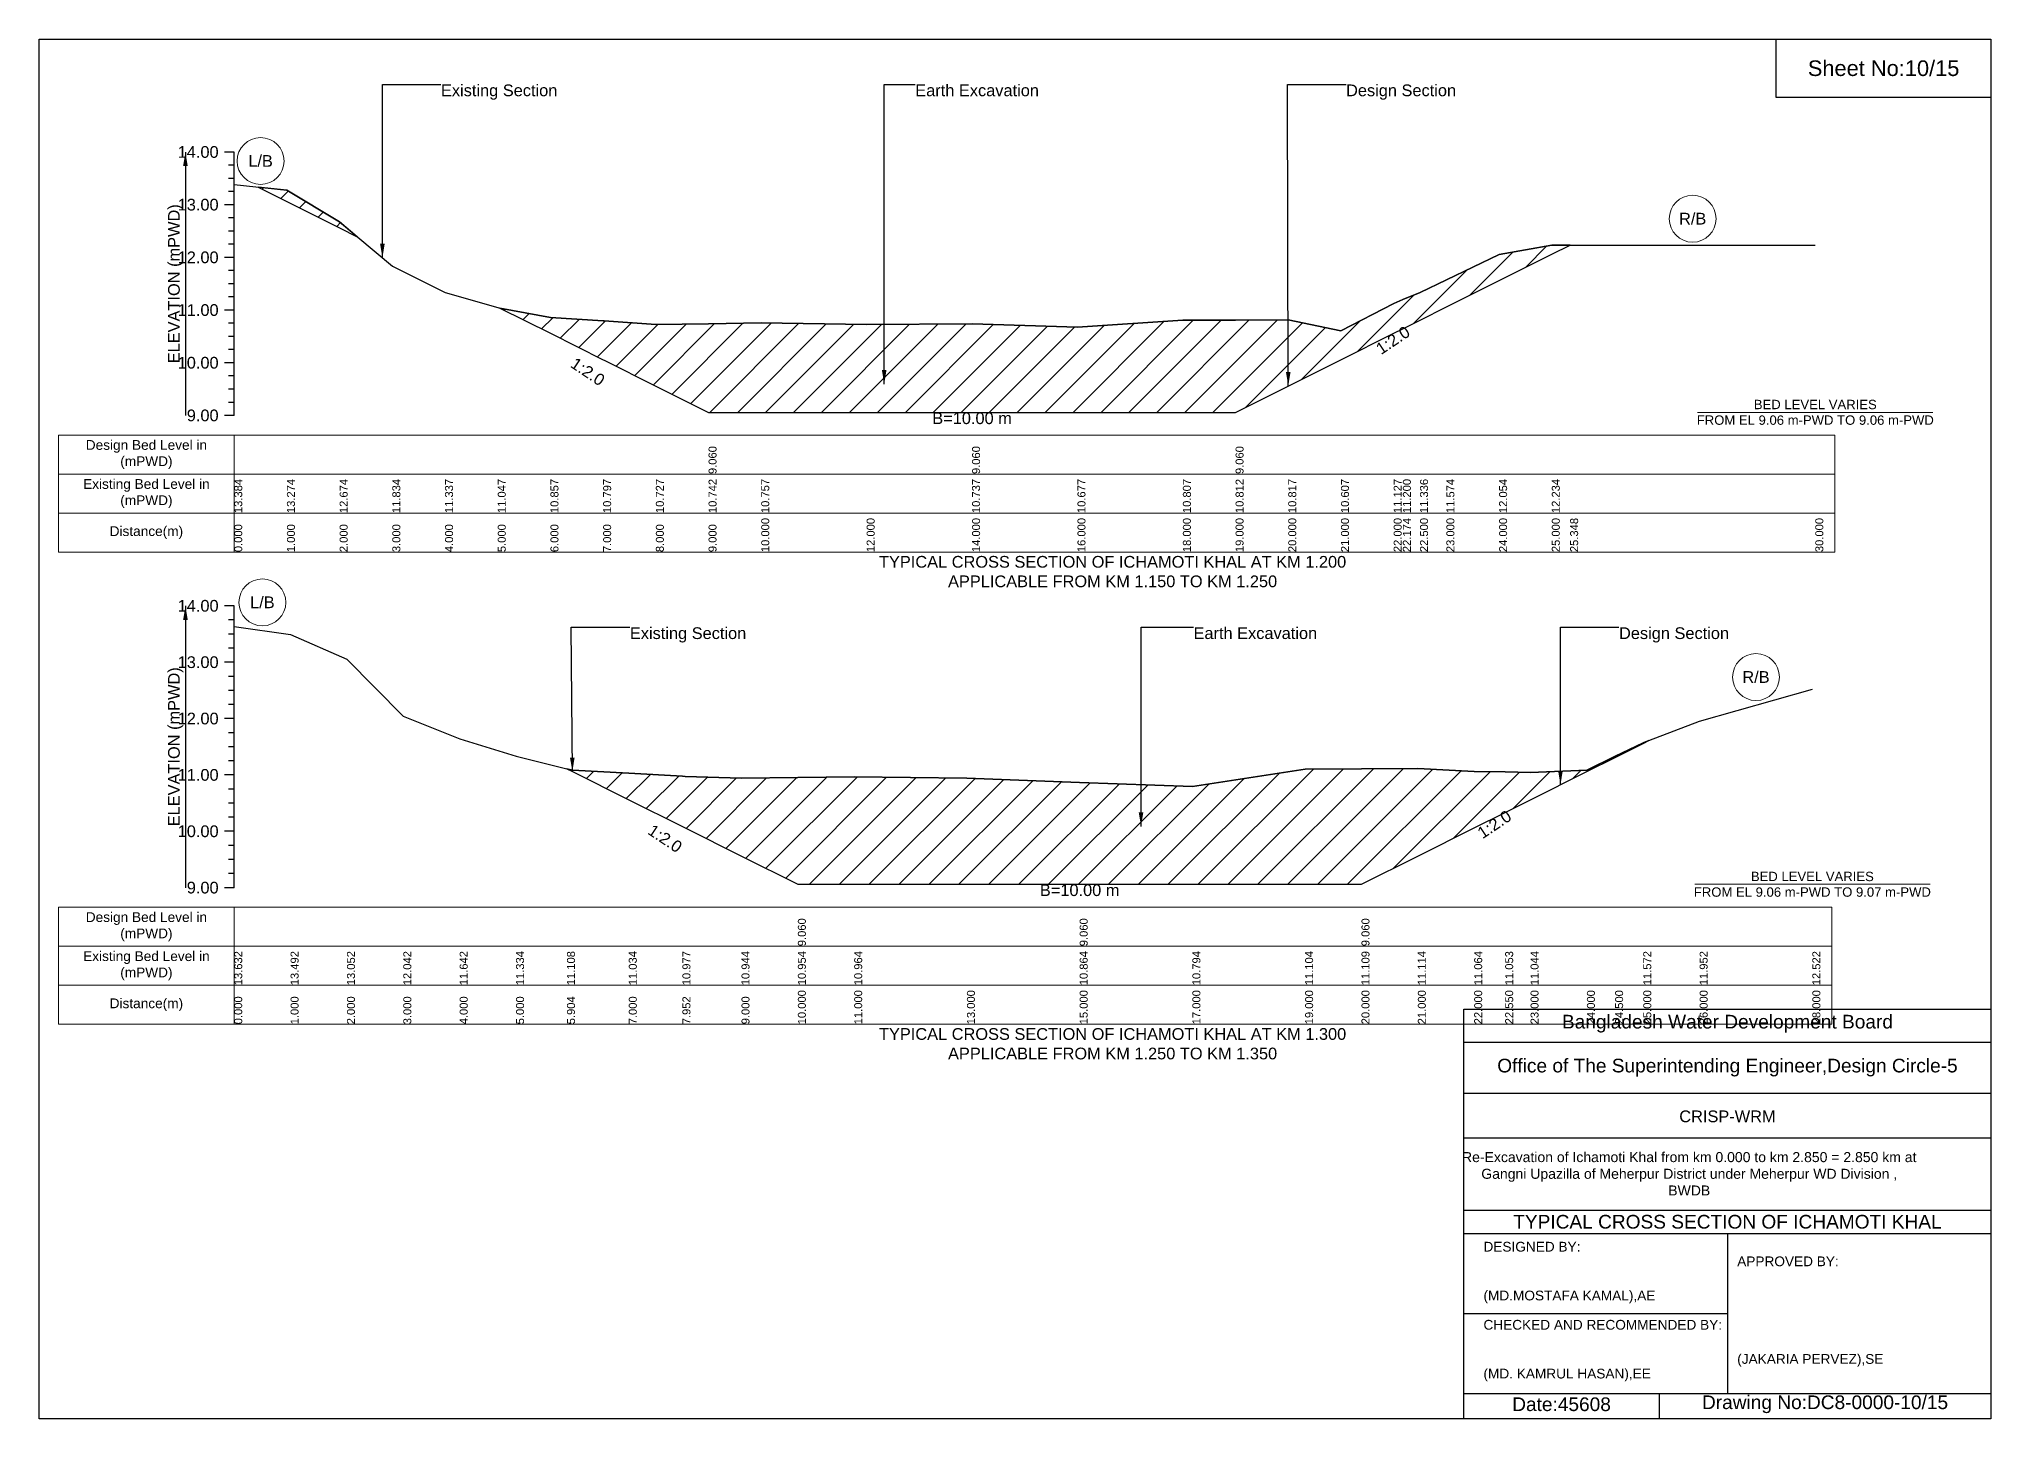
# Model space of a CAD drawing. Header units: inches. Extents: x 91000 to 258649, y -5656 to 4.
# Drawn here: x 190000 to 198000, y -5656 to 0 of the extents above; entities that cross this region are included whole.
import ezdxf

# ---------------------------------------------------------------- set-up
doc = ezdxf.new("R2010")
doc.units = ezdxf.units.IN
doc.header["$LTSCALE"] = 7
doc.header["$MEASUREMENT"] = 0
for name, color, linetype, lineweight in [('Cross section Data Border', 7, 'Continuous', 9), ('Cross Section Labels', 7, 'Continuous', 9), ('Existing_Bed_Level for Xsection', 7, 'Continuous', 25)]:
    doc.layers.add(name, color=color, linetype=linetype, lineweight=lineweight)
doc.styles.get("Standard").update_dxf_attribs({"font": 'arial.ttf'})
doc.dimstyles.get("Standard").update_dxf_attribs({"dimtxt": 0.18, "dimasz": 0.18, "dimexe": 0.18, "dimexo": 0.0625, "dimgap": 0.09, "dimtad": 0, "dimtih": 1, "dimtoh": 1, "dimdec": 4, "dimzin": 0, "dimdsep": 46, "dimtxsty": 'Standard', "dimcen": 0.09, "dimadec": 0, "dimazin": 0, "dimtfac": 1, "dimtdec": 4, "dimtofl": 0, "dimtmove": 0, "dimatfit": 3, "dimfxl": 1, "dimtolj": 1, "dimtzin": 0, "dimarcsym": 0})

msp = doc.modelspace()

# ---------------------------------------------------------------- hatches: boundary and pattern name
at = {"layer": 'Existing_Bed_Level for Xsection'}
h = msp.add_hatch(dxfattribs=at)
h.set_pattern_fill('ANSI31', color=256, scale=648, style=0)
h.paths.add_polyline_path([(190897.5, -606.9), (191016, -666.2), (191232, -774.2), (191304.4, -810.4), (191232, -749.5), (191016, -619.9)])
h = msp.add_hatch(dxfattribs=at)
h.set_pattern_fill('ANSI31', color=256, scale=648, style=0)
h.paths.add_polyline_path([(191889.1, -1102.7), (192096, -1206.2), (192312, -1314.2), (192316.5, -1316.4), (192528, -1422.2), (192744, -1530.2), (192960, -1530.2), (193392, -1530.2), (193824, -1530.2), (194256, -1530.2), (194688, -1530.2), (194904, -1530.2), (195120, -1422.2), (195336, -1314.2), (195552, -1206.2), (195589.6, -1187.4), (195660, -1152.2), (195768, -1098.2), (195984, -990.2), (196200, -882.2), (196275.2, -844.6), (196200, -844.6), (195984, -883.4), (195768, -987.1), (195660, -1038.5), (195589.6, -1068), (195552, -1083.7), (195336, -1196), (195120, -1150.6), (194904, -1151.7), (194688, -1152.8), (194256, -1180.9), (193824, -1167.9), (193392, -1170.1), (192960, -1163.6), (192744, -1166.8), (192528, -1170.1), (192316.5, -1155.3), (192312, -1155), (192096, -1142)])
h = msp.add_hatch(dxfattribs=at)
h.set_pattern_fill('ANSI31', color=256, scale=693, style=0)
h.paths.add_polyline_path([(192163.8, -2991.5), (192186, -3002.6), (192417, -3118.1), (192636.9, -3228), (192648, -3233.6), (192879, -3349.1), (193110, -3464.6), (193341, -3464.6), (193803, -3464.6), (194265, -3464.6), (194727, -3464.6), (195189, -3464.6), (195420, -3464.6), (195651, -3349.1), (195882, -3233.6), (196009, -3170), (196113, -3118.1), (196344, -3002.6), (196459.5, -2944.8), (196575, -2887.1), (196598.1, -2875.5), (196575, -2884.3), (196459.5, -2939.3), (196344, -2997), (196113, -3006.2), (196009, -3004.2), (195882, -3001.6), (195651, -2990.1), (195420, -2991.2), (195189, -2992.4), (194727, -3064), (194265, -3047.8), (193803, -3029.3), (193341, -3024.7), (193110, -3027), (192879, -3029.3), (192648, -3022.4), (192636.9, -3021.8), (192417, -3008.6), (192186, -2997)])

# ---------------------------------------------------------------- linework, layer by layer
for points in [[(190000, 0), (198000, 0), (198000, -5656), (190000, -5656)], [(197120, 0), (198000, 0), (198000, -240), (197120, -240)]]:
    msp.add_lwpolyline(points, close=True)
for points in [[(195840, -5656), (195840, -3976), (198000, -3976)], [(195840, -4112), (198000, -4112)], [(195840, -4320), (198000, -4320)], [(195840, -4504), (198000, -4504)], [(195840, -4800), (198000, -4800)], [(195840, -4896), (198000, -4896)], [(196920, -4896), (196920, -5552)], [(195840, -5224), (196920, -5224)], [(195840, -5552), (198000, -5552)], [(196640, -5552), (196640, -5656)]]:
    msp.add_lwpolyline(points)
at = {"layer": 'Cross section Data Border'}
for points in [[(190080, -1623.1), (197360, -1623.1), (197360, -2103.1), (190080, -2103.1)], [(190080, -3558.4), (197348, -3558.4), (197348, -4038.4), (190080, -4038.4)]]:
    msp.add_lwpolyline(points, close=True, dxfattribs=at)
for points in [[(190800, -1623.1), (190800, -2103.1)], [(190080, -1783.1), (197360, -1783.1)], [(190080, -1943.1), (197360, -1943.1)], [(190800, -3558.4), (190800, -4038.4)], [(190080, -3718.4), (197348, -3718.4)], [(190080, -3878.4), (197348, -3878.4)]]:
    msp.add_lwpolyline(points, dxfattribs=at)
at = {"layer": 'Cross Section Labels'}
for points in [[(196797.8, -1530.2), (197762.2, -1530.2)], [(196785.8, -3464.6), (197750.2, -3464.6)]]:
    msp.add_lwpolyline(points, dxfattribs=at)
for centre in [(190908, -500), (196777.6, -736.6), (190915.5, -2309.1), (197037, -2615.2)]:
    msp.add_circle(centre, 96, dxfattribs=at)
at = {"layer": 'Existing_Bed_Level for Xsection'}
for points in [[(190800, -463.1), (190760, -463.1)], [(190800, -1543.1), (190800, -1327.1), (190800, -1111.1), (190800, -895.1), (190800, -679.1), (190800, -463.1)], [(190800, -517.1), (190776, -517.1)], [(190800, -571.1), (190776, -571.1)], [(190800, -625.1), (190776, -625.1)], [(190800, -596.2), (191016, -619.9), (191232, -749.5), (191448, -931), (191664, -1038.3), (191880, -1101), (191889.1, -1102.7), (192096, -1142), (192312, -1155), (192316.5, -1155.3), (192528, -1170.1), (192744, -1166.8), (192744, -1166.8), (192960, -1163.6), (193392, -1170.1), (193824, -1167.9), (193824, -1167.9), (194256, -1180.9), (194688, -1152.8), (194904, -1151.7), (194904, -1151.7), (195120, -1150.6), (195336, -1196), (195552, -1083.7), (195589.6, -1068), (195660, -1038.5), (195768, -987.1), (195984, -883.4), (196200, -844.6), (196275.2, -844.6), (197280, -844.6)], [(190800, -679.1), (190760, -679.1)], [(190800, -733.1), (190776, -733.1)], [(190800, -787.1), (190776, -787.1)], [(190800, -841.1), (190776, -841.1)], [(190800, -895.1), (190760, -895.1)], [(190800, -949.1), (190776, -949.1)], [(190800, -1003.1), (190776, -1003.1)], [(190800, -1111.1), (190760, -1111.1)], [(190800, -1057.1), (190776, -1057.1)], [(190800, -1165.1), (190776, -1165.1)], [(190800, -1219.1), (190776, -1219.1)], [(190800, -1273.1), (190776, -1273.1)], [(190800, -1327.1), (190760, -1327.1)], [(190800, -1381.1), (190776, -1381.1)], [(190800, -1435.1), (190776, -1435.1)], [(190800, -1489.1), (190776, -1489.1)], [(190800, -1543.1), (190760, -1543.1)], [(190800, -2323.4), (190760, -2323.4)], [(190800, -2381.2), (190776, -2381.2)], [(190800, -3478.4), (190800, -3247.4), (190800, -3016.4), (190800, -2785.4), (190800, -2554.4), (190800, -2323.4)], [(190800, -2438.9), (190776, -2438.9)], [(190800, -2408.4), (191031, -2440.8), (191262, -2542.4), (191493, -2775.7), (191724, -2868.1), (191955, -2939.3), (192163.8, -2991.5), (192186, -2997), (192417, -3008.6), (192636.9, -3021.8), (192648, -3022.4), (192879, -3029.3), (193110, -3027), (193110, -3027), (193341, -3024.7), (193803, -3029.3), (194265, -3047.8), (194265, -3047.8), (194727, -3064), (195189, -2992.4), (195420, -2991.2), (195420, -2991.2), (195651, -2990.1), (195882, -3001.6), (196009, -3004.2), (196113, -3006.2), (196344, -2997), (196459.5, -2939.3), (196575, -2884.3), (196598.1, -2875.5), (196806, -2796.5), (197268, -2664.8)], [(190800, -2554.4), (190760, -2554.4)], [(190800, -2496.7), (190776, -2496.7)], [(190800, -2612.2), (190776, -2612.2)], [(190800, -2669.9), (190776, -2669.9)], [(190800, -2785.4), (190760, -2785.4)], [(190800, -2727.7), (190776, -2727.7)], [(190800, -2843.2), (190776, -2843.2)], [(190800, -2900.9), (190776, -2900.9)], [(190800, -2958.7), (190776, -2958.7)], [(190800, -3016.4), (190760, -3016.4)], [(190800, -3074.2), (190776, -3074.2)], [(190800, -3131.9), (190776, -3131.9)], [(190800, -3189.7), (190776, -3189.7)], [(190800, -3247.4), (190760, -3247.4)], [(190800, -3305.2), (190776, -3305.2)], [(190800, -3362.9), (190776, -3362.9)], [(190800, -3420.7), (190776, -3420.7)], [(190800, -3478.4), (190760, -3478.4)]]:
    msp.add_lwpolyline(points, dxfattribs=at)
for points in [[(190897.5, -606.9), (191016, -666.2), (191232, -774.2), (191304.4, -810.4), (191232, -749.5), (191016, -619.9)], [(191889.1, -1102.7), (192096, -1206.2), (192312, -1314.2), (192316.5, -1316.4), (192528, -1422.2), (192744, -1530.2), (192744, -1530.2), (192960, -1530.2), (193392, -1530.2), (193824, -1530.2), (193824, -1530.2), (194256, -1530.2), (194688, -1530.2), (194904, -1530.2), (194904, -1530.2), (195120, -1422.2), (195336, -1314.2), (195552, -1206.2), (195589.6, -1187.4), (195660, -1152.2), (195768, -1098.2), (195984, -990.2), (196200, -882.2), (196275.2, -844.6), (196200, -844.6), (195984, -883.4), (195768, -987.1), (195660, -1038.5), (195589.6, -1068), (195552, -1083.7), (195336, -1196), (195120, -1150.6), (194904, -1151.7), (194904, -1151.7), (194688, -1152.8), (194256, -1180.9), (193824, -1167.9), (193824, -1167.9), (193392, -1170.1), (192960, -1163.6), (192744, -1166.8), (192744, -1166.8), (192528, -1170.1), (192316.5, -1155.3), (192312, -1155), (192096, -1142)], [(192163.8, -2991.5), (192186, -3002.6), (192417, -3118.1), (192636.9, -3228), (192648, -3233.6), (192879, -3349.1), (193110, -3464.6), (193110, -3464.6), (193341, -3464.6), (193803, -3464.6), (194265, -3464.6), (194265, -3464.6), (194727, -3464.6), (195189, -3464.6), (195420, -3464.6), (195420, -3464.6), (195651, -3349.1), (195882, -3233.6), (196009, -3170), (196113, -3118.1), (196344, -3002.6), (196459.5, -2944.8), (196575, -2887.1), (196598.1, -2875.5), (196598.1, -2875.5), (196598.1, -2875.5), (196575, -2884.3), (196459.5, -2939.3), (196344, -2997), (196113, -3006.2), (196009, -3004.2), (195882, -3001.6), (195651, -2990.1), (195420, -2991.2), (195420, -2991.2), (195189, -2992.4), (194727, -3064), (194265, -3047.8), (194265, -3047.8), (193803, -3029.3), (193341, -3024.7), (193110, -3027), (193110, -3027), (192879, -3029.3), (192648, -3022.4), (192636.9, -3021.8), (192417, -3008.6), (192186, -2997)]]:
    msp.add_lwpolyline(points, close=True, dxfattribs=at)

# ---------------------------------------------------------------- texts
at = {"attachment_point": 5}
for s, insert, char_height in [('Sheet No:10/15', (197560, -120), 64), ('Bangladesh Water Development Board', (196920, -4036), 56), ('Office of The Superintending Engineer,Design Circle-5', (196920, -4216), 56)]:
    msp.add_mtext(s, dxfattribs=dict(at, insert=insert, char_height=char_height))
for s, insert, char_height, width, attachment_point in [('CRISP-WRM', (196920, -4416), 48, 2240, 5), ('Re-Excavation of Ichamoti Khal from km 0.000 to km 2.850 = 2.850 km at^JGangni Upazilla of Meherpur District under Meherpur WD Division ,^JBWDB', (196763.4, -4651.1), 41.04, 1846.8, 5), ('TYPICAL CROSS SECTION OF ICHAMOTI KHAL', (196920, -4848), 56, 2240, 5), ('DESIGNED BY:^J^J^J(MD.MOSTAFA KAMAL),AE', (195920, -5056), 40, 1120, 4), ('APPROVED BY:^J^J^J^J^J^J(JAKARIA PERVEZ),SE', (196960, -5216), 40, 1120, 4), ('CHECKED AND RECOMMENDED BY:^J^J^J(MD. KAMRUL HASAN),EE', (195920, -5376), 40, 1120, 4), ('Date:45608', (196240, -5596), 56, 1120, 5), ('Drawing No:DC8-0000-10/15', (197320, -5596), 56, 1760, 5)]:
    msp.add_mtext(s, dxfattribs=dict(insert=insert, char_height=char_height, width=width, attachment_point=attachment_point))
at = {"layer": 'Cross section Data Border', "char_height": 40, "width": 640, "attachment_point": 5}
for s, insert in [('Design Bed Level in (mPWD)', (190440, -1703.1)), ('Existing Bed Level in (mPWD)', (190440, -1863.1)), ('Distance(m)', (190440, -2023.1)), ('Design Bed Level in (mPWD)', (190440, -3638.4)), ('Existing Bed Level in (mPWD)', (190440, -3798.4)), ('Distance(m)', (190440, -3958.4))]:
    msp.add_mtext(s, dxfattribs=dict(at, insert=insert))
at = {"layer": 'Cross Section Labels'}
for s, insert, char_height, attachment_point in [('Existing Section', (191647.3, -186.3), 48, 1), ('Earth Excavation', (193591.3, -186.3), 48, 1), ('Design Section', (195356.9, -186.3), 48, 1), ('L/B', (190908, -500), 48, 5), ('R/B', (196777.6, -736.6), 48, 5), ('BED LEVEL VARIES ^JFROM EL 9.06 m-PWD TO 9.06 m-PWD', (197280, -1530.2), 38.4, 5), ('B=10.00 m', (193824, -1530.2), 48, 2), ('TYPICAL CROSS SECTION OF ICHAMOTI KHAL AT KM 1.200^JAPPLICABLE FROM KM 1.150 TO KM 1.250', (194400, -2183.1), 48, 5), ('L/B', (190915.5, -2309.1), 48, 5), ('Existing Section', (192421.6, -2411.2), 48, 1), ('Earth Excavation', (194731.6, -2411.2), 48, 1), ('Design Section', (196475.6, -2411.2), 48, 1), ('R/B', (197037, -2615.2), 48, 5), ('BED LEVEL VARIES ^JFROM EL 9.06 m-PWD TO 9.07 m-PWD', (197268, -3464.6), 38.4, 5), ('B=10.00 m', (194265, -3464.6), 48, 2), ('TYPICAL CROSS SECTION OF ICHAMOTI KHAL AT KM 1.300^JAPPLICABLE FROM KM 1.250 TO KM 1.350', (194400, -4118.4), 48, 5)]:
    msp.add_mtext(s, dxfattribs=dict(at, insert=insert, char_height=char_height, attachment_point=attachment_point))
at = {"layer": 'Cross Section Labels', "char_height": 48, "attachment_point": 2}
for insert, rotation in [((195535.6, -1214.4), 33.69007), ((192262.5, -1343.4), 326.30993), ((195951.3, -3198.9), 33.69007), ((192579.2, -3256.9), 326.30993)]:
    msp.add_mtext('1:2.0', dxfattribs=dict(at, insert=insert, rotation=rotation))
at = {"layer": 'Existing_Bed_Level for Xsection', "char_height": 48, "attachment_point": 6}
for s, insert in [('14.00', (190736, -463.1)), ('13.00', (190736, -679.1)), ('12.00', (190736, -895.1)), ('11.00', (190736, -1111.1)), ('10.00', (190736, -1327.1)), ('9.00', (190736, -1543.1)), ('14.00', (190736, -2323.4)), ('13.00', (190736, -2554.4)), ('12.00', (190736, -2785.4)), ('11.00', (190736, -3016.4)), ('10.00', (190736, -3247.4)), ('9.00', (190736, -3478.4))]:
    msp.add_mtext(s, dxfattribs=dict(at, insert=insert))
at = {"layer": 'Existing_Bed_Level for Xsection', "rotation": 90}
for s, insert, char_height, attachment_point in [('ELEVATION (mPWD)', (190560, -1003.1), 48, 5), ('9.060', (192744, -1783.1), 32.8, 1), ('9.060', (193824, -1783.1), 32.8, 1), ('9.060', (194904, -1783.1), 32.8, 1), ('13.384', (190800, -1943.1), 32.8, 1), ('13.274', (191016, -1943.1), 32.8, 1), ('12.674', (191232, -1943.1), 32.8, 1), ('11.834', (191448, -1943.1), 32.8, 1), ('11.337', (191664, -1943.1), 32.8, 1), ('11.047', (191880, -1943.1), 32.8, 1), ('10.857', (192096, -1943.1), 32.8, 1), ('10.797', (192312, -1943.1), 32.8, 1), ('10.727', (192528, -1943.1), 32.8, 1), ('10.742', (192744, -1943.1), 32.8, 1), ('10.757', (192960, -1943.1), 32.8, 1), ('10.737', (193824, -1943.1), 32.8, 1), ('10.677', (194256, -1943.1), 32.8, 1), ('10.807', (194688, -1943.1), 32.8, 1), ('10.812', (194904, -1943.1), 32.8, 1), ('10.817', (195120, -1943.1), 32.8, 1), ('10.607', (195336, -1943.1), 32.8, 1), ('11.127', (195552, -1943.1), 32.8, 1), ('11.200', (195589.6, -1943.1), 32.8, 1), ('11.336', (195660, -1943.1), 32.8, 1), ('11.574', (195768, -1943.1), 32.8, 1), ('12.054', (195984, -1943.1), 32.8, 1), ('12.234', (196200, -1943.1), 32.8, 1), ('0.000', (190800, -2103.1), 32.8, 1), ('1.000', (191016, -2103.1), 32.8, 1), ('2.000', (191232, -2103.1), 32.8, 1), ('3.000', (191448, -2103.1), 32.8, 1), ('4.000', (191664, -2103.1), 32.8, 1), ('5.000', (191880, -2103.1), 32.8, 1), ('6.000', (192096, -2103.1), 32.8, 1), ('7.000', (192312, -2103.1), 32.8, 1), ('8.000', (192528, -2103.1), 32.8, 1), ('9.000', (192744, -2103.1), 32.8, 1), ('10.000', (192960, -2103.1), 32.8, 1), ('12.000', (193392, -2103.1), 32.8, 1), ('14.000', (193824, -2103.1), 32.8, 1), ('16.000', (194256, -2103.1), 32.8, 1), ('18.000', (194688, -2103.1), 32.8, 1), ('19.000', (194904, -2103.1), 32.8, 1), ('20.000', (195120, -2103.1), 32.8, 1), ('21.000', (195336, -2103.1), 32.8, 1), ('22.000', (195552, -2103.1), 32.8, 1), ('22.174', (195589.6, -2103.1), 32.8, 1), ('22.500', (195660, -2103.1), 32.8, 1), ('23.000', (195768, -2103.1), 32.8, 1), ('24.000', (195984, -2103.1), 32.8, 1), ('25.000', (196200, -2103.1), 32.8, 1), ('25.348', (196275.2, -2103.1), 32.8, 1), ('30.000', (197280, -2103.1), 32.8, 1), ('ELEVATION (mPWD)', (190560, -2900.9), 48, 5), ('9.060', (193110, -3718.4), 32.8, 1), ('9.060', (194265, -3718.4), 32.8, 1), ('9.060', (195420, -3718.4), 32.8, 1), ('13.632', (190800, -3878.4), 32.8, 1), ('13.492', (191031, -3878.4), 32.8, 1), ('13.052', (191262, -3878.4), 32.8, 1), ('12.042', (191493, -3878.4), 32.8, 1), ('11.642', (191724, -3878.4), 32.8, 1), ('11.334', (191955, -3878.4), 32.8, 1), ('11.108', (192163.8, -3878.4), 32.8, 1), ('11.034', (192417, -3878.4), 32.8, 1), ('10.977', (192636.9, -3878.4), 32.8, 1), ('10.944', (192879, -3878.4), 32.8, 1), ('10.954', (193110, -3878.4), 32.8, 1), ('10.964', (193341, -3878.4), 32.8, 1), ('10.864', (194265, -3878.4), 32.8, 1), ('10.794', (194727, -3878.4), 32.8, 1), ('11.104', (195189, -3878.4), 32.8, 1), ('11.109', (195420, -3878.4), 32.8, 1), ('11.114', (195651, -3878.4), 32.8, 1), ('11.064', (195882, -3878.4), 32.8, 1), ('11.053', (196009, -3878.4), 32.8, 1), ('11.044', (196113, -3878.4), 32.8, 1), ('11.572', (196575, -3878.4), 32.8, 1), ('11.952', (196806, -3878.4), 32.8, 1), ('12.522', (197268, -3878.4), 32.8, 1), ('10.000', (193110, -4038.4), 32.8, 1), ('11.000', (193341, -4038.4), 32.8, 1), ('13.000', (193803, -4038.4), 32.8, 1), ('15.000', (194265, -4038.4), 32.8, 1), ('17.000', (194727, -4038.4), 32.8, 1), ('19.000', (195189, -4038.4), 32.8, 1), ('20.000', (195420, -4038.4), 32.8, 1), ('21.000', (195651, -4038.4), 32.8, 1), ('22.000', (195882, -4038.4), 32.8, 1), ('22.550', (196009, -4038.4), 32.8, 1), ('23.000', (196113, -4038.4), 32.8, 1), ('24.000', (196344, -4038.4), 32.8, 1), ('24.500', (196459.5, -4038.4), 32.8, 1), ('25.000', (196575, -4038.4), 32.8, 1), ('26.000', (196806, -4038.4), 32.8, 1), ('28.000', (197268, -4038.4), 32.8, 1), ('0.000', (190800, -4038.4), 32.8, 1), ('1.000', (191031, -4038.4), 32.8, 1), ('2.000', (191262, -4038.4), 32.8, 1), ('3.000', (191493, -4038.4), 32.8, 1), ('4.000', (191724, -4038.4), 32.8, 1), ('5.000', (191955, -4038.4), 32.8, 1), ('5.904', (192163.8, -4038.4), 32.8, 1), ('7.000', (192417, -4038.4), 32.8, 1), ('7.952', (192636.9, -4038.4), 32.8, 1), ('9.000', (192879, -4038.4), 32.8, 1)]:
    msp.add_mtext(s, dxfattribs=dict(at, insert=insert, char_height=char_height, attachment_point=attachment_point))

# ---------------------------------------------------------------- leaders
at = {"layer": 'Cross Section Labels', "annotation_type": 0, "has_hookline": 1, "hookline_direction": 0}
for points, text_width in [([(191407.3, -896.8), (191407.3, -186.3), (191647.2, -186.3)], 467.2), ([(193463.9, -1414.4), (193463.9, -186.3), (193591.2, -186.3)], 497), ([(195120, -1422.2), (195116.9, -186.3), (195356.8, -186.3)], 441.2), ([(192186, -3002.6), (192181.6, -2411.2), (192421.5, -2411.2)], 467.2), ([(194516.5, -3227), (194516.5, -2411.2), (194731.5, -2411.2)], 497), ([(196235.6, -3056.7), (196235.6, -2411.2), (196475.5, -2411.2)], 441.2)]:
    msp.add_leader(points, dimstyle='Standard', override={"dimasz": 57.6}, dxfattribs=dict(at, text_width=text_width))
at = {"layer": 'Existing_Bed_Level for Xsection'}
for points in [[(190600, -463.1), (190600, -1543.1)], [(190600, -2323.4), (190600, -3478.4)]]:
    msp.add_leader(points, dimstyle='Standard', override={"dimasz": 57.6}, dxfattribs=at)

doc.saveas('drawing.dxf')
